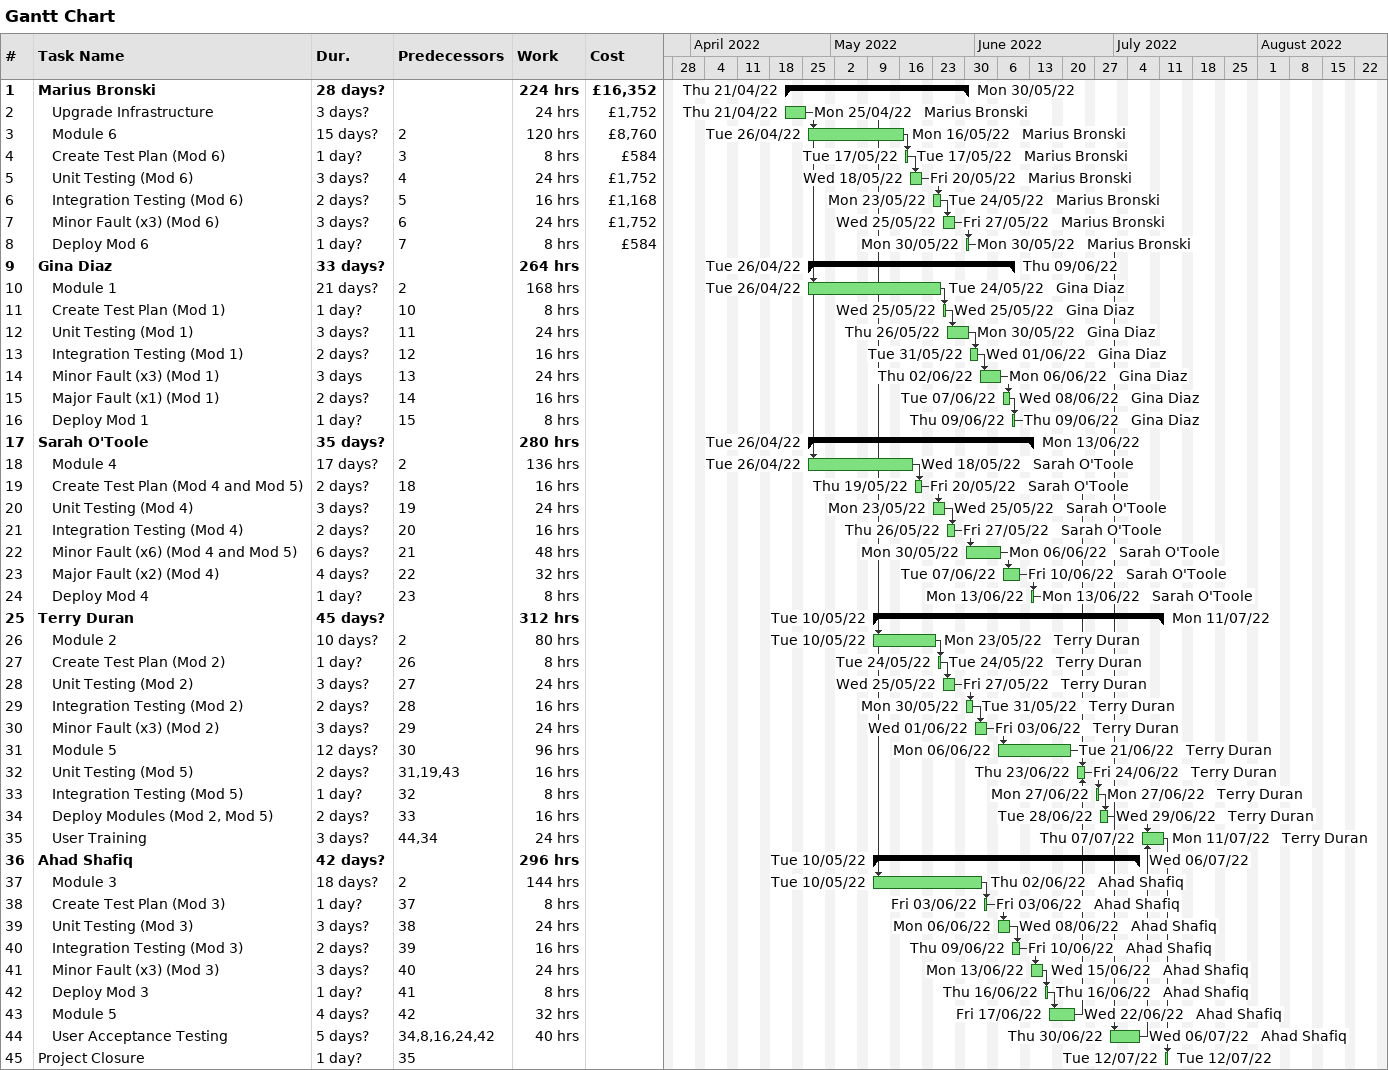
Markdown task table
Gantt Chart

| ID | Level | Task | Duration | Start | Finish | Predecessors | Resources | Work (h) | Cost (£) |
|---|---|---|---|---|---|---|---|---|---|
| 1 | 1 | **Marius Bronski** | 28d? | 2022-04-21 | 2022-05-30 |  |  | 224 | 16352 |
| 2 | 2 | Upgrade Infrastructure | 3d? | 2022-04-21 | 2022-04-25 |  | Marius Bronski | 24 | 1752 |
| 3 | 2 | Module 6 | 15d? | 2022-04-26 | 2022-05-16 | 2 | Marius Bronski | 120 | 8760 |
| 4 | 2 | Create Test Plan (Mod 6) | 1d? | 2022-05-17 | 2022-05-17 | 3 | Marius Bronski | 8 | 584 |
| 5 | 2 | Unit Testing (Mod 6) | 3d? | 2022-05-18 | 2022-05-20 | 4 | Marius Bronski | 24 | 1752 |
| 6 | 2 | Integration Testing (Mod 6) | 2d? | 2022-05-23 | 2022-05-24 | 5 | Marius Bronski | 16 | 1168 |
| 7 | 2 | Minor Fault (x3) (Mod 6) | 3d? | 2022-05-25 | 2022-05-27 | 6 | Marius Bronski | 24 | 1752 |
| 8 | 2 | Deploy Mod 6 | 1d? | 2022-05-30 | 2022-05-30 | 7 | Marius Bronski | 8 | 584 |
| 9 | 1 | **Gina Diaz** | 33d? | 2022-04-26 | 2022-06-09 |  |  | 264 |  |
| 10 | 2 | Module 1 | 21d? | 2022-04-26 | 2022-05-24 | 2 | Gina Diaz | 168 |  |
| 11 | 2 | Create Test Plan (Mod 1) | 1d? | 2022-05-25 | 2022-05-25 | 10 | Gina Diaz | 8 |  |
| 12 | 2 | Unit Testing (Mod 1) | 3d? | 2022-05-26 | 2022-05-30 | 11 | Gina Diaz | 24 |  |
| 13 | 2 | Integration Testing (Mod 1) | 2d? | 2022-05-31 | 2022-06-01 | 12 | Gina Diaz | 16 |  |
| 14 | 2 | Minor Fault (x3) (Mod 1) | 3d | 2022-06-02 | 2022-06-06 | 13 | Gina Diaz | 24 |  |
| 15 | 2 | Major Fault (x1) (Mod 1) | 2d? | 2022-06-07 | 2022-06-08 | 14 | Gina Diaz | 16 |  |
| 16 | 2 | Deploy Mod 1 | 1d? | 2022-06-09 | 2022-06-09 | 15 | Gina Diaz | 8 |  |
| 17 | 1 | **Sarah O'Toole** | 35d? | 2022-04-26 | 2022-06-13 |  |  | 280 |  |
| 18 | 2 | Module 4 | 17d? | 2022-04-26 | 2022-05-18 | 2 | Sarah O'Toole | 136 |  |
| 19 | 2 | Create Test Plan (Mod 4 and Mod 5) | 2d? | 2022-05-19 | 2022-05-20 | 18 | Sarah O'Toole | 16 |  |
| 20 | 2 | Unit Testing (Mod 4) | 3d? | 2022-05-23 | 2022-05-25 | 19 | Sarah O'Toole | 24 |  |
| 21 | 2 | Integration Testing (Mod 4) | 2d? | 2022-05-26 | 2022-05-27 | 20 | Sarah O'Toole | 16 |  |
| 22 | 2 | Minor Fault (x6) (Mod 4 and Mod 5) | 6d? | 2022-05-30 | 2022-06-06 | 21 | Sarah O'Toole | 48 |  |
| 23 | 2 | Major Fault (x2) (Mod 4) | 4d? | 2022-06-07 | 2022-06-10 | 22 | Sarah O'Toole | 32 |  |
| 24 | 2 | Deploy Mod 4 | 1d? | 2022-06-13 | 2022-06-13 | 23 | Sarah O'Toole | 8 |  |
| 25 | 1 | **Terry Duran** | 45d? | 2022-05-10 | 2022-07-11 |  |  | 312 |  |
| 26 | 2 | Module 2 | 10d? | 2022-05-10 | 2022-05-23 | 2 | Terry Duran | 80 |  |
| 27 | 2 | Create Test Plan (Mod 2) | 1d? | 2022-05-24 | 2022-05-24 | 26 | Terry Duran | 8 |  |
| 28 | 2 | Unit Testing (Mod 2) | 3d? | 2022-05-25 | 2022-05-27 | 27 | Terry Duran | 24 |  |
| 29 | 2 | Integration Testing (Mod 2) | 2d? | 2022-05-30 | 2022-05-31 | 28 | Terry Duran | 16 |  |
| 30 | 2 | Minor Fault (x3) (Mod 2) | 3d? | 2022-06-01 | 2022-06-03 | 29 | Terry Duran | 24 |  |
| 31 | 2 | Module 5 | 12d? | 2022-06-06 | 2022-06-21 | 30 | Terry Duran | 96 |  |
| 32 | 2 | Unit Testing (Mod 5) | 2d? | 2022-06-23 | 2022-06-24 | 31, 19, 43 | Terry Duran | 16 |  |
| 33 | 2 | Integration Testing (Mod 5) | 1d? | 2022-06-27 | 2022-06-27 | 32 | Terry Duran | 8 |  |
| 34 | 2 | Deploy Modules (Mod 2, Mod 5) | 2d? | 2022-06-28 | 2022-06-29 | 33 | Terry Duran | 16 |  |
| 35 | 2 | User Training | 3d? | 2022-07-07 | 2022-07-11 | 44, 34 | Terry Duran | 24 |  |
| 36 | 1 | **Ahad Shafiq** | 42d? | 2022-05-10 | 2022-07-06 |  |  | 296 |  |
| 37 | 2 | Module 3 | 18d? | 2022-05-10 | 2022-06-02 | 2 | Ahad Shafiq | 144 |  |
| 38 | 2 | Create Test Plan (Mod 3) | 1d? | 2022-06-03 | 2022-06-03 | 37 | Ahad Shafiq | 8 |  |
| 39 | 2 | Unit Testing (Mod 3) | 3d? | 2022-06-06 | 2022-06-08 | 38 | Ahad Shafiq | 24 |  |
| 40 | 2 | Integration Testing (Mod 3) | 2d? | 2022-06-09 | 2022-06-10 | 39 | Ahad Shafiq | 16 |  |
| 41 | 2 | Minor Fault (x3) (Mod 3) | 3d? | 2022-06-13 | 2022-06-15 | 40 | Ahad Shafiq | 24 |  |
| 42 | 2 | Deploy Mod 3 | 1d? | 2022-06-16 | 2022-06-16 | 41 | Ahad Shafiq | 8 |  |
| 43 | 2 | Module 5 | 4d? | 2022-06-17 | 2022-06-22 | 42 | Ahad Shafiq | 32 |  |
| 44 | 2 | User Acceptance Testing | 5d? | 2022-06-30 | 2022-07-06 | 34, 8, 16, 24, 42 | Ahad Shafiq | 40 |  |
| 45 | 1 | Project Closure | 1d? | 2022-07-12 | 2022-07-12 | 35 |  |  |  |
